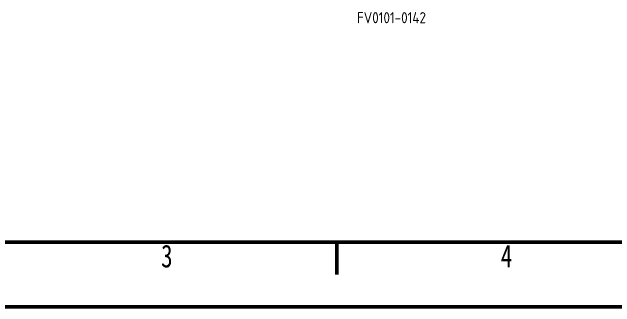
# Model space of a CAD drawing. Header units: millimetres. Extents: x -68339142 to 208, y -167 to 82456658.
# Drawn here: x -68336800 to -68334766, y 82446137 to 82447130 of the extents above; entities that cross this region are included whole.
import ezdxf

# ---------------------------------------------------------------- set-up
doc = ezdxf.new("R2010")
doc.units = ezdxf.units.MM
doc.header["$MEASUREMENT"] = 0
doc.layers.add('Border (ISO)', color=7, linetype='Continuous', lineweight=50)
doc.layers.add('I8符号标注层', color=3, linetype='Continuous', lineweight=9)
doc.styles.add('I(3.5)', font='simfang.ttf', dxfattribs={"width": 0.75})
doc.styles.get("Standard").update_dxf_attribs({"font": 'gbenor.shx', "bigfont": 'gbcbig.shx'})

# ---------------------------------------------------------------- blocks, each defined once
blk = doc.blocks.new('Borders A3')
at = {"layer": 'Border (ISO)'}
for p, q in [((10, 10), (410, 10)), ((157.5, 10), (157.5, 5)), ((420, 0), (0, 0))]:
    blk.add_line(p, q, dxfattribs=at)
at = {"layer": 'I8符号标注层', "char_height": 3.5, "attachment_point": 2, "style": 'I(3.5)'}
for s, insert in [('3', (131.25, 9.6)), ('4', (183.75, 9.6))]:
    blk.add_mtext(s, dxfattribs=dict(at, insert=insert))

msp = doc.modelspace()

# ---------------------------------------------------------------- block references
at = {"xscale": 21.8262244274396, "yscale": 21.8262244274396, "zscale": 21.8262244274396}
msp.add_blockref('Borders A3', (-68339142.31944, 82446137.04862), dxfattribs=at)

# ---------------------------------------------------------------- texts
at = {"color": 2, "insert": (-68335636.55438, 82447129.65183), "char_height": 37.5, "width": 738.3016329, "attachment_point": 1}
msp.add_mtext('FV0101-0142', dxfattribs=at)

doc.saveas('drawing.dxf')
